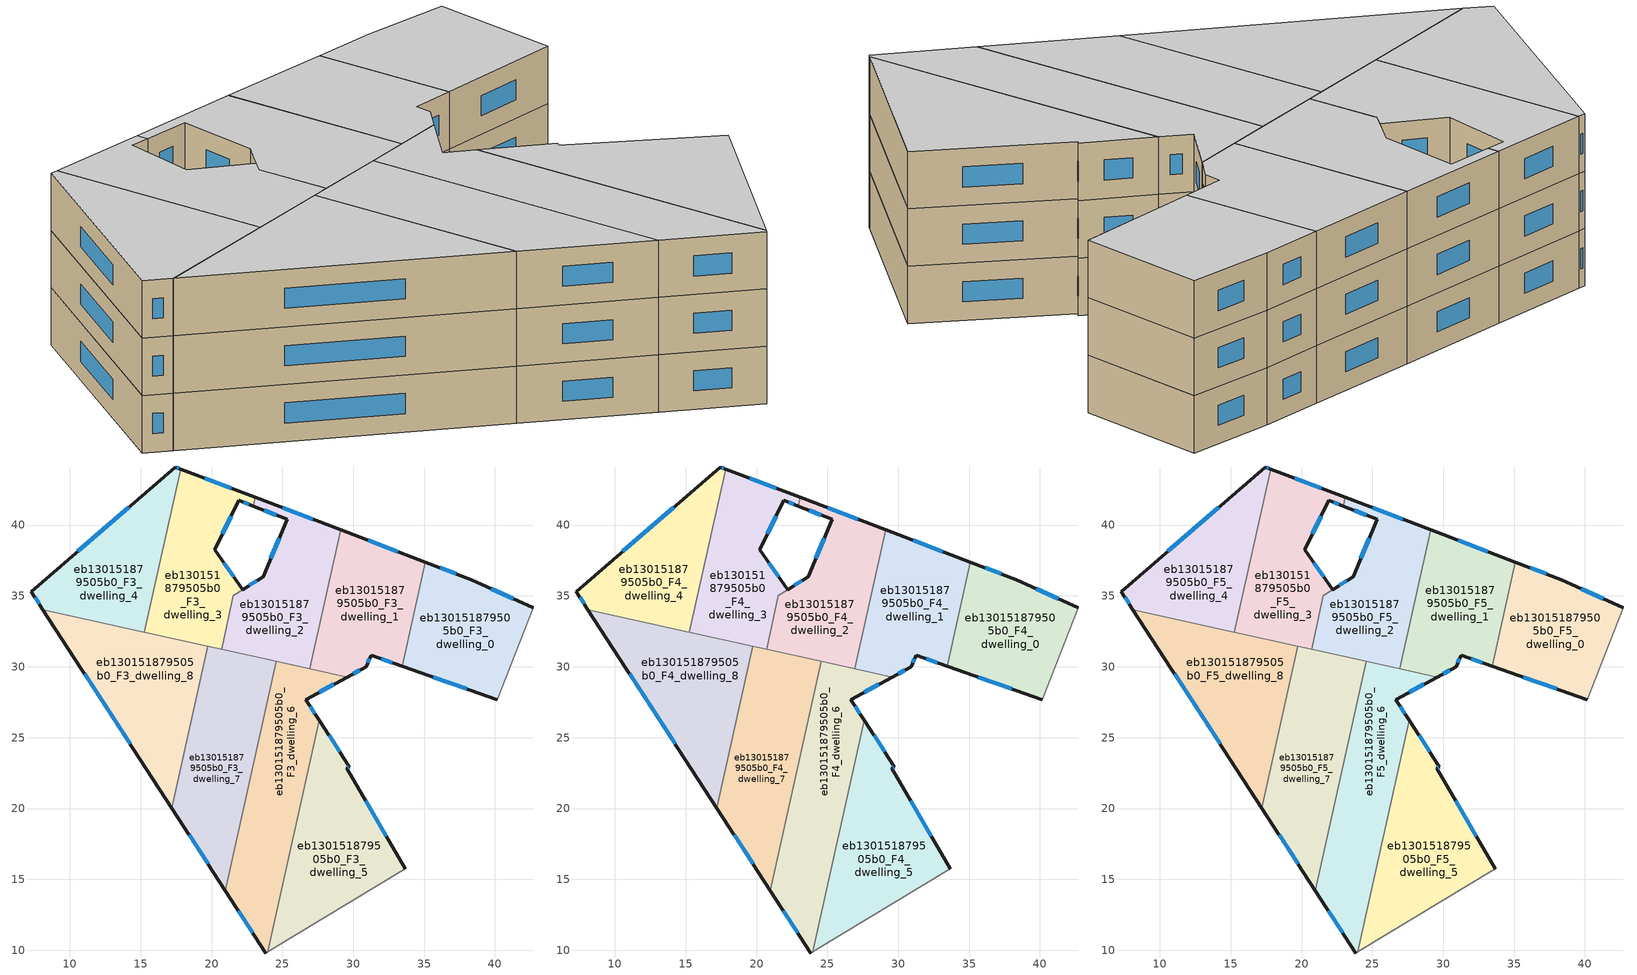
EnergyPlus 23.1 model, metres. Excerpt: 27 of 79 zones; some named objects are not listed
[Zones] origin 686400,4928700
eb130151879505b0_F3_dwelling_0
 floor to eb130151879505b0_F2_dwelling_0 (EU_floor_Construction): 42.69,34.17 40.18,27.68 33.46,30.05 35.09,37.39 38.32,36.16 z9
 wall outside (EU_wall_Construction): 33.46,30.05 40.18,27.68 / 42.69,34.17 38.32,36.16 35.09,37.39 z9:12
 wall to eb130151879505b0_F3_dwelling_1 (EU_wall_Construction): 35.09,37.39 33.46,30.05 z9:12
 wall adiabatic (EU_wall_Construction): 40.18,27.68 42.69,34.17 z9:12
 window (EU_Window_Construction): 35.64,29.28 38,28.45 / 37.28,36.56 36.14,36.99 / 41.28,34.81 39.74,35.51 z9.97:11.03
eb130151879505b0_F3_dwelling_1
 floor to eb130151879505b0_F2_dwelling_1 (EU_floor_Construction): 35.09,37.39 33.46,30.05 31.26,30.83 30.91,30.01 29.58,29.27 26.93,29.86 29.1,39.66 z9
 wall outside (EU_wall_Construction): 35.09,37.39 29.1,39.66 / 29.58,29.27 30.91,30.01 31.26,30.83 33.46,30.05 z9:12
 wall to eb130151879505b0_F3_dwelling_2 (EU_wall_Construction): 29.1,39.66 26.93,29.86 z9:12
 wall to eb130151879505b0_F3_dwelling_6 (EU_wall_Construction): 26.93,29.86 28.33,29.55 29.58,29.27 z9:12
 window (EU_Window_Construction): 33.15,38.12 31.04,38.93 / 31.97,30.57 32.74,30.3 / 31.02,30.27 31.14,30.56 / 30.01,29.51 30.47,29.77 z9.97:11.03
eb130151879505b0_F3_dwelling_2
 floor to eb130151879505b0_F2_dwelling_2 (EU_floor_Construction): 29.1,39.66 26.93,29.86 20.71,31.24 21.55,35.04 23.65,36.35 25.33,40.4 22.95,41.34 23.09,41.95 z9
 wall outside (EU_wall_Construction): 22.95,41.34 25.33,40.4 23.65,36.35 22.2,35.45 / 29.1,39.66 23.09,41.95 z9:12
 wall to eb130151879505b0_F3_dwelling_3 (EU_wall_Construction): 23.09,41.95 22.95,41.34 / 21.55,35.03 20.71,31.24 / 22.2,35.45 21.55,35.04 z9:12
 wall to eb130151879505b0_F3_dwelling_7 (EU_wall_Construction): 20.71,31.24 24.57,30.39 z9:12
 wall to eb130151879505b0_F3_dwelling_6 (EU_wall_Construction): 24.56,30.39 26.93,29.86 z9:12
 window (EU_Window_Construction): 24.79,39.08 24.19,37.66 / 23.72,41.04 24.56,40.7 / 27.15,40.4 25.04,41.21 / 23.18,36.06 22.67,35.74 z9.97:11.03
eb130151879505b0_F3_dwelling_3
 floor to eb130151879505b0_F2_dwelling_3 (EU_floor_Construction): 23.09,41.95 22.95,41.34 21.94,41.75 20.22,38.27 22.2,35.45 21.55,35.04 20.71,31.24 15.27,32.45 17.82,43.95 z9
 wall outside (EU_wall_Construction): 23.09,41.95 17.82,43.95 / 22.2,35.45 20.22,38.27 21.94,41.75 22.95,41.34 z9:12
 wall to eb130151879505b0_F3_dwelling_4 (EU_wall_Construction): 17.82,43.95 15.27,32.45 z9:12
 wall to eb130151879505b0_F3_dwelling_8 (EU_wall_Construction): 15.27,32.45 19.74,31.46 z9:12
 wall to eb130151879505b0_F3_dwelling_7 (EU_wall_Construction): 19.75,31.46 20.71,31.24 z9:12
 window (EU_Window_Construction): 21.38,42.6 19.53,43.3 / 22.27,41.62 22.62,41.47 / 20.77,39.4 21.38,40.62 / 21.56,36.36 20.86,37.35 z9.97:11.03
eb130151879505b0_F3_dwelling_4
 floor to eb130151879505b0_F2_dwelling_4 (EU_floor_Construction): 17.82,43.95 15.27,32.45 8.11,34.04 7.29,35.31 17.44,44.1 z9
 wall outside (EU_wall_Construction): 17.82,43.95 17.44,44.1 7.29,35.31 8.11,34.04 z9:12
 wall to eb130151879505b0_F3_dwelling_8 (EU_wall_Construction): 8.11,34.04 15.27,32.45 z9:12
 window (EU_Window_Construction): 17.7,44 17.56,44.05 / 7.55,34.9 7.84,34.45 / 14.15,41.25 10.58,38.16 z9.97:11.03
eb130151879505b0_F3_dwelling_5
 floor to eb130151879505b0_F2_dwelling_5 (EU_floor_Construction): 29.73,22.96 29.55,22.85 33.68,15.75 23.97,9.89 27.6,26.24 z9
 wall outside (EU_wall_Construction): 33.68,15.75 29.55,22.85 29.73,22.96 27.6,26.24 z9:12
 wall adiabatic (EU_wall_Construction): 23.97,9.89 33.68,15.75 z9:12
 wall to eb130151879505b0_F3_dwelling_6 (EU_wall_Construction): 27.6,26.24 23.97,9.89 z9:12
 window (EU_Window_Construction): 29.04,24.02 28.29,25.18 / 29.61,22.88 29.67,22.92 / 32.34,18.05 30.88,20.55 z9.97:11.03
eb130151879505b0_F3_dwelling_6
 floor to eb130151879505b0_F2_dwelling_6 (EU_floor_Construction): 29.58,29.27 26.67,27.67 27.6,26.24 23.97,9.89 23.83,9.81 20.97,14.21 24.56,30.39 z9
 wall outside (EU_wall_Construction): 27.6,26.24 26.67,27.67 29.58,29.27 / 20.97,14.21 23.83,9.81 z9:12
 wall to eb130151879505b0_F3_dwelling_7 (EU_wall_Construction): 24.56,30.39 20.97,14.21 z9:12
 wall adiabatic (EU_wall_Construction): 23.83,9.81 23.97,9.89 z9:12
 window (EU_Window_Construction): 27.61,28.19 28.63,28.75 / 27.29,26.7 26.97,27.2 / 21.9,12.79 22.91,11.24 z9.97:11.03
eb130151879505b0_F3_dwelling_7
 floor to eb130151879505b0_F2_dwelling_7 (EU_floor_Construction): 24.56,30.39 20.97,14.21 17.21,20.02 19.74,31.46 z9
 wall outside (EU_wall_Construction): 17.21,20.02 20.97,14.21 z9:12
 wall to eb130151879505b0_F3_dwelling_8 (EU_wall_Construction): 19.74,31.46 17.21,20.02 z9:12
 window (EU_Window_Construction): 18.43,18.14 19.75,16.1 z9.97:11.03
eb130151879505b0_F3_dwelling_8
 floor to eb130151879505b0_F2_dwelling_8 (EU_floor_Construction): 19.74,31.46 17.21,20.02 8.11,34.04 z9
 wall outside (EU_wall_Construction): 8.11,34.04 17.21,20.02 z9:12
 window (EU_Window_Construction): 11.06,29.5 14.26,24.57 z9.97:11.03
eb130151879505b0_F4_dwelling_0
 floor to eb130151879505b0_F3_dwelling_0 (EU_floor_Construction): 42.69,34.17 40.18,27.68 33.46,30.05 35.09,37.39 38.32,36.16 z12
 wall outside (EU_wall_Construction): 33.46,30.05 40.18,27.68 / 42.69,34.17 38.32,36.16 35.09,37.39 z12:15
 wall to eb130151879505b0_F4_dwelling_1 (EU_wall_Construction): 35.09,37.39 33.46,30.05 z12:15
 wall adiabatic (EU_wall_Construction): 40.18,27.68 42.69,34.17 z12:15
 window (EU_Window_Construction): 35.64,29.28 38,28.45 / 37.28,36.56 36.14,36.99 / 41.28,34.81 39.74,35.51 z12.97:14.03
eb130151879505b0_F4_dwelling_1
 floor to eb130151879505b0_F3_dwelling_1 (EU_floor_Construction): 35.09,37.39 33.46,30.05 31.26,30.83 30.91,30.01 29.58,29.27 26.93,29.86 29.1,39.66 z12
 wall outside (EU_wall_Construction): 35.09,37.39 29.1,39.66 / 29.58,29.27 30.91,30.01 31.26,30.83 33.46,30.05 z12:15
 wall to eb130151879505b0_F4_dwelling_2 (EU_wall_Construction): 29.1,39.66 26.93,29.86 z12:15
 wall to eb130151879505b0_F4_dwelling_6 (EU_wall_Construction): 26.93,29.86 28.33,29.55 29.58,29.27 z12:15
 window (EU_Window_Construction): 33.15,38.12 31.04,38.93 / 31.97,30.57 32.74,30.3 / 31.02,30.27 31.14,30.56 / 30.01,29.51 30.47,29.77 z12.97:14.03
eb130151879505b0_F4_dwelling_2
 floor to eb130151879505b0_F3_dwelling_2 (EU_floor_Construction): 29.1,39.66 26.93,29.86 20.71,31.24 21.55,35.04 23.65,36.35 25.33,40.4 22.95,41.34 23.09,41.95 z12
 wall outside (EU_wall_Construction): 22.95,41.34 25.33,40.4 23.65,36.35 22.2,35.45 / 29.1,39.66 23.09,41.95 z12:15
 wall to eb130151879505b0_F4_dwelling_3 (EU_wall_Construction): 23.09,41.95 22.95,41.34 / 21.55,35.03 20.71,31.24 / 22.2,35.45 21.55,35.04 z12:15
 wall to eb130151879505b0_F4_dwelling_7 (EU_wall_Construction): 20.71,31.24 24.57,30.39 z12:15
 wall to eb130151879505b0_F4_dwelling_6 (EU_wall_Construction): 24.56,30.39 26.93,29.86 z12:15
 window (EU_Window_Construction): 24.79,39.08 24.19,37.66 / 23.72,41.04 24.56,40.7 / 27.15,40.4 25.04,41.21 / 23.18,36.06 22.67,35.74 z12.97:14.03
eb130151879505b0_F4_dwelling_3
 floor to eb130151879505b0_F3_dwelling_3 (EU_floor_Construction): 23.09,41.95 22.95,41.34 21.94,41.75 20.22,38.27 22.2,35.45 21.55,35.04 20.71,31.24 15.27,32.45 17.82,43.95 z12
 wall outside (EU_wall_Construction): 23.09,41.95 17.82,43.95 / 22.2,35.45 20.22,38.27 21.94,41.75 22.95,41.34 z12:15
 wall to eb130151879505b0_F4_dwelling_4 (EU_wall_Construction): 17.82,43.95 15.27,32.45 z12:15
 wall to eb130151879505b0_F4_dwelling_8 (EU_wall_Construction): 15.27,32.45 19.74,31.46 z12:15
 wall to eb130151879505b0_F4_dwelling_7 (EU_wall_Construction): 19.75,31.46 20.71,31.24 z12:15
 window (EU_Window_Construction): 21.38,42.6 19.53,43.3 / 22.27,41.62 22.62,41.47 / 20.77,39.4 21.38,40.62 / 21.56,36.36 20.86,37.35 z12.97:14.03
eb130151879505b0_F4_dwelling_4
 floor to eb130151879505b0_F3_dwelling_4 (EU_floor_Construction): 17.82,43.95 15.27,32.45 8.11,34.04 7.29,35.31 17.44,44.1 z12
 wall outside (EU_wall_Construction): 17.82,43.95 17.44,44.1 7.29,35.31 8.11,34.04 z12:15
 wall to eb130151879505b0_F4_dwelling_8 (EU_wall_Construction): 8.11,34.04 15.27,32.45 z12:15
 window (EU_Window_Construction): 17.7,44 17.56,44.05 / 7.55,34.9 7.84,34.45 / 14.15,41.25 10.58,38.16 z12.97:14.03
eb130151879505b0_F4_dwelling_5
 floor to eb130151879505b0_F3_dwelling_5 (EU_floor_Construction): 29.73,22.96 29.55,22.85 33.68,15.75 23.97,9.89 27.6,26.24 z12
 wall outside (EU_wall_Construction): 33.68,15.75 29.55,22.85 29.73,22.96 27.6,26.24 z12:15
 wall adiabatic (EU_wall_Construction): 23.97,9.89 33.68,15.75 z12:15
 wall to eb130151879505b0_F4_dwelling_6 (EU_wall_Construction): 27.6,26.24 23.97,9.89 z12:15
 window (EU_Window_Construction): 29.04,24.02 28.29,25.18 / 29.61,22.88 29.67,22.92 / 32.34,18.05 30.88,20.55 z12.97:14.03
eb130151879505b0_F4_dwelling_6
 floor to eb130151879505b0_F3_dwelling_6 (EU_floor_Construction): 29.58,29.27 26.67,27.67 27.6,26.24 23.97,9.89 23.83,9.81 20.97,14.21 24.56,30.39 z12
 wall outside (EU_wall_Construction): 27.6,26.24 26.67,27.67 29.58,29.27 / 20.97,14.21 23.83,9.81 z12:15
 wall to eb130151879505b0_F4_dwelling_7 (EU_wall_Construction): 24.56,30.39 20.97,14.21 z12:15
 wall adiabatic (EU_wall_Construction): 23.83,9.81 23.97,9.89 z12:15
 window (EU_Window_Construction): 27.61,28.19 28.63,28.75 / 27.29,26.7 26.97,27.2 / 21.9,12.79 22.91,11.24 z12.97:14.03
eb130151879505b0_F4_dwelling_7
 floor to eb130151879505b0_F3_dwelling_7 (EU_floor_Construction): 24.56,30.39 20.97,14.21 17.21,20.02 19.74,31.46 z12
 wall outside (EU_wall_Construction): 17.21,20.02 20.97,14.21 z12:15
 wall to eb130151879505b0_F4_dwelling_8 (EU_wall_Construction): 19.74,31.46 17.21,20.02 z12:15
 window (EU_Window_Construction): 18.43,18.14 19.75,16.1 z12.97:14.03
eb130151879505b0_F4_dwelling_8
 floor to eb130151879505b0_F3_dwelling_8 (EU_floor_Construction): 19.74,31.46 17.21,20.02 8.11,34.04 z12
 wall outside (EU_wall_Construction): 8.11,34.04 17.21,20.02 z12:15
 window (EU_Window_Construction): 11.06,29.5 14.26,24.57 z12.97:14.03
eb130151879505b0_F5_dwelling_0
 floor to eb130151879505b0_F4_dwelling_0 (EU_floor_Construction): 42.69,34.17 40.18,27.68 33.46,30.05 35.09,37.39 38.32,36.16 z15
 wall outside (EU_wall_Construction): 33.46,30.05 40.18,27.68 / 42.69,34.17 38.32,36.16 35.09,37.39 z15:18
 wall to eb130151879505b0_F5_dwelling_1 (EU_wall_Construction): 35.09,37.39 33.46,30.05 z15:18
 wall adiabatic (EU_wall_Construction): 40.18,27.68 42.69,34.17 z15:18
 window (EU_Window_Construction): 35.64,29.28 38,28.45 / 37.28,36.56 36.14,36.99 / 41.28,34.81 39.74,35.51 z15.97:17.03
 ceiling to eb130151879505b0_F6_dwelling_0 (EU_floor_Construction): 40.18,27.68 42.69,34.17 38.32,36.16 35.09,37.39 33.46,30.05 z18
eb130151879505b0_F5_dwelling_1
 floor to eb130151879505b0_F4_dwelling_1 (EU_floor_Construction): 35.09,37.39 33.46,30.05 31.26,30.83 30.91,30.01 29.58,29.27 26.93,29.86 29.1,39.66 z15
 wall outside (EU_wall_Construction): 35.09,37.39 29.1,39.66 / 29.58,29.27 30.91,30.01 31.26,30.83 33.46,30.05 z15:18
 wall to eb130151879505b0_F5_dwelling_2 (EU_wall_Construction): 29.1,39.66 26.93,29.86 z15:18
 wall to eb130151879505b0_F5_dwelling_6 (EU_wall_Construction): 26.93,29.86 28.33,29.55 29.58,29.27 z15:18
 window (EU_Window_Construction): 33.15,38.12 31.04,38.93 / 31.97,30.57 32.74,30.3 / 31.02,30.27 31.14,30.56 / 30.01,29.51 30.47,29.77 z15.97:17.03
 ceiling to eb130151879505b0_F6_dwelling_1 (EU_floor_Construction): 33.46,30.05 35.09,37.39 29.1,39.66 26.93,29.86 29.58,29.27 30.91,30.01 31.26,30.83 z18
eb130151879505b0_F5_dwelling_2
 floor to eb130151879505b0_F4_dwelling_2 (EU_floor_Construction): 29.1,39.66 26.93,29.86 20.71,31.24 21.55,35.04 23.65,36.35 25.33,40.4 22.95,41.34 23.09,41.95 z15
 wall outside (EU_wall_Construction): 22.95,41.34 25.33,40.4 23.65,36.35 22.2,35.45 / 29.1,39.66 23.09,41.95 z15:18
 wall to eb130151879505b0_F5_dwelling_3 (EU_wall_Construction): 23.09,41.95 22.95,41.34 / 21.55,35.03 20.71,31.24 / 22.2,35.45 21.55,35.04 z15:18
 wall to eb130151879505b0_F5_dwelling_7 (EU_wall_Construction): 20.71,31.24 24.57,30.39 z15:18
 wall to eb130151879505b0_F5_dwelling_6 (EU_wall_Construction): 24.56,30.39 26.93,29.86 z15:18
 window (EU_Window_Construction): 24.79,39.08 24.19,37.66 / 23.72,41.04 24.56,40.7 / 27.15,40.4 25.04,41.21 / 23.18,36.06 22.67,35.74 z15.97:17.03
 ceiling to eb130151879505b0_F6_dwelling_2 (EU_floor_Construction): 26.93,29.86 29.1,39.66 23.09,41.95 22.95,41.34 25.33,40.4 23.65,36.35 21.55,35.04 20.71,31.24 z18
eb130151879505b0_F5_dwelling_3
 floor to eb130151879505b0_F4_dwelling_3 (EU_floor_Construction): 23.09,41.95 22.95,41.34 21.94,41.75 20.22,38.27 22.2,35.45 21.55,35.04 20.71,31.24 15.27,32.45 17.82,43.95 z15
 wall outside (EU_wall_Construction): 23.09,41.95 17.82,43.95 / 22.2,35.45 20.22,38.27 21.94,41.75 22.95,41.34 z15:18
 wall to eb130151879505b0_F5_dwelling_4 (EU_wall_Construction): 17.82,43.95 15.27,32.45 z15:18
 wall to eb130151879505b0_F5_dwelling_8 (EU_wall_Construction): 15.27,32.45 19.74,31.46 z15:18
 wall to eb130151879505b0_F5_dwelling_7 (EU_wall_Construction): 19.75,31.46 20.71,31.24 z15:18
 window (EU_Window_Construction): 21.38,42.6 19.53,43.3 / 22.27,41.62 22.62,41.47 / 20.77,39.4 21.38,40.62 / 21.56,36.36 20.86,37.35 z15.97:17.03
 ceiling to eb130151879505b0_F6_dwelling_3 (EU_floor_Construction): 20.71,31.24 21.55,35.04 22.2,35.45 20.22,38.27 21.94,41.75 22.95,41.34 23.09,41.95 17.82,43.95 15.27,32.45 z18
eb130151879505b0_F5_dwelling_4
 floor to eb130151879505b0_F4_dwelling_4 (EU_floor_Construction): 17.82,43.95 15.27,32.45 8.11,34.04 7.29,35.31 17.44,44.1 z15
 wall outside (EU_wall_Construction): 17.82,43.95 17.44,44.1 7.29,35.31 8.11,34.04 z15:18
 wall to eb130151879505b0_F5_dwelling_8 (EU_wall_Construction): 8.11,34.04 15.27,32.45 z15:18
 window (EU_Window_Construction): 17.7,44 17.56,44.05 / 7.55,34.9 7.84,34.45 / 14.15,41.25 10.58,38.16 z15.97:17.03
 ceiling to eb130151879505b0_F6_dwelling_4 (EU_floor_Construction): 15.27,32.45 17.82,43.95 17.44,44.1 7.29,35.31 8.11,34.04 z18
eb130151879505b0_F5_dwelling_5
 floor to eb130151879505b0_F4_dwelling_5 (EU_floor_Construction): 29.73,22.96 29.55,22.85 33.68,15.75 23.97,9.89 27.6,26.24 z15
 wall outside (EU_wall_Construction): 33.68,15.75 29.55,22.85 29.73,22.96 27.6,26.24 z15:18
 wall adiabatic (EU_wall_Construction): 23.97,9.89 33.68,15.75 z15:18
 wall to eb130151879505b0_F5_dwelling_6 (EU_wall_Construction): 27.6,26.24 23.97,9.89 z15:18
 window (EU_Window_Construction): 29.04,24.02 28.29,25.18 / 29.61,22.88 29.67,22.92 / 32.34,18.05 30.88,20.55 z15.97:17.03
 ceiling to eb130151879505b0_F6_dwelling_5 (EU_floor_Construction): 33.68,15.75 29.55,22.85 29.73,22.96 27.6,26.24 23.97,9.89 z18
eb130151879505b0_F5_dwelling_6
 floor to eb130151879505b0_F4_dwelling_6 (EU_floor_Construction): 29.58,29.27 26.67,27.67 27.6,26.24 23.97,9.89 23.83,9.81 20.97,14.21 24.56,30.39 z15
 wall outside (EU_wall_Construction): 27.6,26.24 26.67,27.67 29.58,29.27 / 20.97,14.21 23.83,9.81 z15:18
 wall to eb130151879505b0_F5_dwelling_7 (EU_wall_Construction): 24.56,30.39 20.97,14.21 z15:18
 wall adiabatic (EU_wall_Construction): 23.83,9.81 23.97,9.89 z15:18
 window (EU_Window_Construction): 27.61,28.19 28.63,28.75 / 27.29,26.7 26.97,27.2 / 21.9,12.79 22.91,11.24 z15.97:17.03
 ceiling to eb130151879505b0_F6_dwelling_6 (EU_floor_Construction): 23.97,9.89 27.6,26.24 26.67,27.67 29.58,29.27 24.56,30.39 20.97,14.21 23.83,9.81 z18
eb130151879505b0_F5_dwelling_7
 floor to eb130151879505b0_F4_dwelling_7 (EU_floor_Construction): 24.56,30.39 20.97,14.21 17.21,20.02 19.74,31.46 z15
 wall outside (EU_wall_Construction): 17.21,20.02 20.97,14.21 z15:18
 wall to eb130151879505b0_F5_dwelling_8 (EU_wall_Construction): 19.74,31.46 17.21,20.02 z15:18
 window (EU_Window_Construction): 18.43,18.14 19.75,16.1 z15.97:17.03
 ceiling to eb130151879505b0_F6_dwelling_7 (EU_floor_Construction): 20.97,14.21 24.56,30.39 19.74,31.46 17.21,20.02 z18
eb130151879505b0_F5_dwelling_8
 floor to eb130151879505b0_F4_dwelling_8 (EU_floor_Construction): 19.74,31.46 17.21,20.02 8.11,34.04 z15
 wall outside (EU_wall_Construction): 8.11,34.04 17.21,20.02 z15:18
 window (EU_Window_Construction): 11.06,29.5 14.26,24.57 z15.97:17.03
 ceiling to eb130151879505b0_F6_dwelling_8 (EU_floor_Construction): 17.21,20.02 19.74,31.46 8.11,34.04 z18
[Building]
EU S2 Campaign: North Axis=0; Terrain=City; Solar Distribution=FullExterior
[Site:Location]
Bologna: Latitude=44.5; Longitude=11.25; Time Zone=1; Elevation=37
[SizingPeriod:WeatherFileDays]
AnnualSizingPeriod: Begin Month=1; Begin Day of Month=1; End Month=12; End Day of Month=31; Day of Week for Start Day=Monday; Use Weather File Daylight Saving Period=No; Use Weather File Rain and Snow Indicators=No
[MATERIAL]
EU_InternalMass_Material: Roughness=MediumRough; Thickness=0.1; Conductivity=1; Density=1800; Specific Heat=900; Thermal Absorptance=0.9; Solar Absorptance=0.7; Visible Absorptance=0.7
[MATERIAL:NOMASS] Roughness=MediumRough; Thermal Absorptance=0.9; Solar Absorptance=0.7; Visible Absorptance=0.7
Name | Thermal Resistance
EU_wall_NoMass | 0.779417
EU_floor_NoMass | 0.588222
[WINDOWMATERIAL:SIMPLEGLAZINGSYSTEM]
EU_Window_SimpleGlazing: UFactor=5.16242; Solar Heat Gain Coefficient=0.85; Visible Transmittance=0.85
[CONSTRUCTION]
EU_wall_Construction: EU_wall_NoMass
EU_floor_Construction: EU_floor_NoMass
EU_Window_Construction: EU_Window_SimpleGlazing
EU_InternalMass_Construction: EU_InternalMass_Material
[ZONE] Type=1; Multiplier=1; Ceiling Height=autocalculate; Floor Area=autocalculate; Part of Total Floor Area=Yes
Name | Volume
eb130151879505b0_F3_dwelling_0; eb130151879505b0_F4_dwelling_0; eb130151879505b0_F5_dwelling_0 | 167.544
eb130151879505b0_F3_dwelling_1; eb130151879505b0_F4_dwelling_1; eb130151879505b0_F5_dwelling_1 | 167.555
eb130151879505b0_F3_dwelling_2; eb130151879505b0_F4_dwelling_2; eb130151879505b0_F5_dwelling_2 | 166.708
eb130151879505b0_F3_dwelling_3; eb130151879505b0_F4_dwelling_3; eb130151879505b0_F5_dwelling_3 | 168.434
eb130151879505b0_F3_dwelling_4; eb130151879505b0_F4_dwelling_4; eb130151879505b0_F5_dwelling_4 | 167.542
eb130151879505b0_F3_dwelling_5; eb130151879505b0_F4_dwelling_5; eb130151879505b0_F5_dwelling_5 | 207.265
eb130151879505b0_F3_dwelling_6; eb130151879505b0_F4_dwelling_6; eb130151879505b0_F5_dwelling_6 | 211.635
eb130151879505b0_F3_dwelling_7; eb130151879505b0_F4_dwelling_7; eb130151879505b0_F5_dwelling_7 | 209.461
eb130151879505b0_F3_dwelling_8; eb130151879505b0_F4_dwelling_8; eb130151879505b0_F5_dwelling_8 | 209.459
[INTERNALMASS] Construction=EU_InternalMass_Construction
Name | Zone or ZoneList | Surface Area
eb130151879505b0_F3_dwelling_0_EU_InternalMass | eb130151879505b0_F3_dwelling_0 | 55.8482
eb130151879505b0_F3_dwelling_1_EU_InternalMass | eb130151879505b0_F3_dwelling_1 | 55.8522
eb130151879505b0_F3_dwelling_2_EU_InternalMass | eb130151879505b0_F3_dwelling_2 | 55.5715
eb130151879505b0_F3_dwelling_3_EU_InternalMass | eb130151879505b0_F3_dwelling_3 | 56.1447
eb130151879505b0_F3_dwelling_4_EU_InternalMass | eb130151879505b0_F3_dwelling_4 | 55.8472
eb130151879505b0_F3_dwelling_5_EU_InternalMass | eb130151879505b0_F3_dwelling_5 | 69.0888
eb130151879505b0_F3_dwelling_6_EU_InternalMass | eb130151879505b0_F3_dwelling_6 | 70.5461
eb130151879505b0_F3_dwelling_7_EU_InternalMass | eb130151879505b0_F3_dwelling_7 | 69.8207
eb130151879505b0_F3_dwelling_8_EU_InternalMass | eb130151879505b0_F3_dwelling_8 | 69.8195
eb130151879505b0_F4_dwelling_0_EU_InternalMass | eb130151879505b0_F4_dwelling_0 | 55.8482
eb130151879505b0_F4_dwelling_1_EU_InternalMass | eb130151879505b0_F4_dwelling_1 | 55.8522
eb130151879505b0_F4_dwelling_2_EU_InternalMass | eb130151879505b0_F4_dwelling_2 | 55.5715
eb130151879505b0_F4_dwelling_3_EU_InternalMass | eb130151879505b0_F4_dwelling_3 | 56.1447
eb130151879505b0_F4_dwelling_4_EU_InternalMass | eb130151879505b0_F4_dwelling_4 | 55.8472
eb130151879505b0_F4_dwelling_5_EU_InternalMass | eb130151879505b0_F4_dwelling_5 | 69.0888
eb130151879505b0_F4_dwelling_6_EU_InternalMass | eb130151879505b0_F4_dwelling_6 | 70.5461
eb130151879505b0_F4_dwelling_7_EU_InternalMass | eb130151879505b0_F4_dwelling_7 | 69.8207
eb130151879505b0_F4_dwelling_8_EU_InternalMass | eb130151879505b0_F4_dwelling_8 | 69.8195
eb130151879505b0_F5_dwelling_0_EU_InternalMass | eb130151879505b0_F5_dwelling_0 | 55.8482
eb130151879505b0_F5_dwelling_1_EU_InternalMass | eb130151879505b0_F5_dwelling_1 | 55.8522
eb130151879505b0_F5_dwelling_2_EU_InternalMass | eb130151879505b0_F5_dwelling_2 | 55.5715
eb130151879505b0_F5_dwelling_3_EU_InternalMass | eb130151879505b0_F5_dwelling_3 | 56.1447
eb130151879505b0_F5_dwelling_4_EU_InternalMass | eb130151879505b0_F5_dwelling_4 | 55.8472
eb130151879505b0_F5_dwelling_5_EU_InternalMass | eb130151879505b0_F5_dwelling_5 | 69.0888
eb130151879505b0_F5_dwelling_6_EU_InternalMass | eb130151879505b0_F5_dwelling_6 | 70.5461
eb130151879505b0_F5_dwelling_7_EU_InternalMass | eb130151879505b0_F5_dwelling_7 | 69.8207
eb130151879505b0_F5_dwelling_8_EU_InternalMass | eb130151879505b0_F5_dwelling_8 | 69.8195
[OTHEREQUIPMENT] Fuel Type=Electricity; Design Level Calculation Method=Watts/Area; Power per Zone Floor Area=1; Fraction Latent=0; Fraction Radiant=0; Fraction Lost=0; Carbon Dioxide Generation Rate=0; EndUse Subcategory=EU_Step8_InternalGains
Name | Zone or ZoneList or Space or SpaceList | Schedule
EU_Step8_InternalGain_eb130151879505b0_F3_dwelling_0_f000 | eb130151879505b0_F3_dwelling_0 | EU_Step8_GainSchedule_eb130151879505b0_F3_dwelling_0_f000
EU_Step8_InternalGain_eb130151879505b0_F3_dwelling_1_f000 | eb130151879505b0_F3_dwelling_1 | EU_Step8_GainSchedule_eb130151879505b0_F3_dwelling_1_f000
EU_Step8_InternalGain_eb130151879505b0_F3_dwelling_2_f000 | eb130151879505b0_F3_dwelling_2 | EU_Step8_GainSchedule_eb130151879505b0_F3_dwelling_2_f000
EU_Step8_InternalGain_eb130151879505b0_F3_dwelling_3_f000 | eb130151879505b0_F3_dwelling_3 | EU_Step8_GainSchedule_eb130151879505b0_F3_dwelling_3_f000
EU_Step8_InternalGain_eb130151879505b0_F3_dwelling_4_f000 | eb130151879505b0_F3_dwelling_4 | EU_Step8_GainSchedule_eb130151879505b0_F3_dwelling_4_f000
EU_Step8_InternalGain_eb130151879505b0_F3_dwelling_5_f000 | eb130151879505b0_F3_dwelling_5 | EU_Step8_GainSchedule_eb130151879505b0_F3_dwelling_5_f000
EU_Step8_InternalGain_eb130151879505b0_F3_dwelling_6_f000 | eb130151879505b0_F3_dwelling_6 | EU_Step8_GainSchedule_eb130151879505b0_F3_dwelling_6_f000
EU_Step8_InternalGain_eb130151879505b0_F3_dwelling_7_f000 | eb130151879505b0_F3_dwelling_7 | EU_Step8_GainSchedule_eb130151879505b0_F3_dwelling_7_f000
EU_Step8_InternalGain_eb130151879505b0_F3_dwelling_8_f000 | eb130151879505b0_F3_dwelling_8 | EU_Step8_GainSchedule_eb130151879505b0_F3_dwelling_8_f000
EU_Step8_InternalGain_eb130151879505b0_F4_dwelling_0_f000 | eb130151879505b0_F4_dwelling_0 | EU_Step8_GainSchedule_eb130151879505b0_F4_dwelling_0_f000
EU_Step8_InternalGain_eb130151879505b0_F4_dwelling_1_f000 | eb130151879505b0_F4_dwelling_1 | EU_Step8_GainSchedule_eb130151879505b0_F4_dwelling_1_f000
EU_Step8_InternalGain_eb130151879505b0_F4_dwelling_2_f000 | eb130151879505b0_F4_dwelling_2 | EU_Step8_GainSchedule_eb130151879505b0_F4_dwelling_2_f000
EU_Step8_InternalGain_eb130151879505b0_F4_dwelling_3_f000 | eb130151879505b0_F4_dwelling_3 | EU_Step8_GainSchedule_eb130151879505b0_F4_dwelling_3_f000
EU_Step8_InternalGain_eb130151879505b0_F4_dwelling_4_f000 | eb130151879505b0_F4_dwelling_4 | EU_Step8_GainSchedule_eb130151879505b0_F4_dwelling_4_f000
EU_Step8_InternalGain_eb130151879505b0_F4_dwelling_5_f000 | eb130151879505b0_F4_dwelling_5 | EU_Step8_GainSchedule_eb130151879505b0_F4_dwelling_5_f000
EU_Step8_InternalGain_eb130151879505b0_F4_dwelling_6_f000 | eb130151879505b0_F4_dwelling_6 | EU_Step8_GainSchedule_eb130151879505b0_F4_dwelling_6_f000
EU_Step8_InternalGain_eb130151879505b0_F4_dwelling_7_f000 | eb130151879505b0_F4_dwelling_7 | EU_Step8_GainSchedule_eb130151879505b0_F4_dwelling_7_f000
EU_Step8_InternalGain_eb130151879505b0_F4_dwelling_8_f000 | eb130151879505b0_F4_dwelling_8 | EU_Step8_GainSchedule_eb130151879505b0_F4_dwelling_8_f000
EU_Step8_InternalGain_eb130151879505b0_F5_dwelling_0_f000 | eb130151879505b0_F5_dwelling_0 | EU_Step8_GainSchedule_eb130151879505b0_F5_dwelling_0_f000
EU_Step8_InternalGain_eb130151879505b0_F5_dwelling_1_f000 | eb130151879505b0_F5_dwelling_1 | EU_Step8_GainSchedule_eb130151879505b0_F5_dwelling_1_f000
EU_Step8_InternalGain_eb130151879505b0_F5_dwelling_2_f000 | eb130151879505b0_F5_dwelling_2 | EU_Step8_GainSchedule_eb130151879505b0_F5_dwelling_2_f000
EU_Step8_InternalGain_eb130151879505b0_F5_dwelling_3_f000 | eb130151879505b0_F5_dwelling_3 | EU_Step8_GainSchedule_eb130151879505b0_F5_dwelling_3_f000
EU_Step8_InternalGain_eb130151879505b0_F5_dwelling_4_f000 | eb130151879505b0_F5_dwelling_4 | EU_Step8_GainSchedule_eb130151879505b0_F5_dwelling_4_f000
EU_Step8_InternalGain_eb130151879505b0_F5_dwelling_5_f000 | eb130151879505b0_F5_dwelling_5 | EU_Step8_GainSchedule_eb130151879505b0_F5_dwelling_5_f000
EU_Step8_InternalGain_eb130151879505b0_F5_dwelling_6_f000 | eb130151879505b0_F5_dwelling_6 | EU_Step8_GainSchedule_eb130151879505b0_F5_dwelling_6_f000
EU_Step8_InternalGain_eb130151879505b0_F5_dwelling_7_f000 | eb130151879505b0_F5_dwelling_7 | EU_Step8_GainSchedule_eb130151879505b0_F5_dwelling_7_f000
EU_Step8_InternalGain_eb130151879505b0_F5_dwelling_8_f000 | eb130151879505b0_F5_dwelling_8 | EU_Step8_GainSchedule_eb130151879505b0_F5_dwelling_8_f000
[ZONEVENTILATION:DESIGNFLOWRATE] Schedule=EU_AlwaysOn; Design Flow Rate Calculation Method=AirChanges/Hour; Air Changes per Hour=0.712058; Ventilation Type=Natural; Fan Pressure Rise=0; Fan Total Efficiency=1; Constant Term Coefficient=1; Temperature Term Coefficient=0; Velocity Term Coefficient=0; Velocity Squared Term Coefficient=0; Minimum Indoor Temperature=-100; Maximum Indoor Temperature=100; Delta Temperature=-100; Minimum Outdoor Temperature=-100; Maximum Outdoor Temperature=100; Maximum Wind Speed=40
Name | Zone or ZoneList or Space or SpaceList
EU_ConstantAir_eb130151879505b0_F3_dwelling_0 | eb130151879505b0_F3_dwelling_0
EU_ConstantAir_eb130151879505b0_F3_dwelling_1 | eb130151879505b0_F3_dwelling_1
EU_ConstantAir_eb130151879505b0_F3_dwelling_2 | eb130151879505b0_F3_dwelling_2
EU_ConstantAir_eb130151879505b0_F3_dwelling_3 | eb130151879505b0_F3_dwelling_3
EU_ConstantAir_eb130151879505b0_F3_dwelling_4 | eb130151879505b0_F3_dwelling_4
EU_ConstantAir_eb130151879505b0_F3_dwelling_5 | eb130151879505b0_F3_dwelling_5
EU_ConstantAir_eb130151879505b0_F3_dwelling_6 | eb130151879505b0_F3_dwelling_6
EU_ConstantAir_eb130151879505b0_F3_dwelling_7 | eb130151879505b0_F3_dwelling_7
EU_ConstantAir_eb130151879505b0_F3_dwelling_8 | eb130151879505b0_F3_dwelling_8
EU_ConstantAir_eb130151879505b0_F4_dwelling_0 | eb130151879505b0_F4_dwelling_0
EU_ConstantAir_eb130151879505b0_F4_dwelling_1 | eb130151879505b0_F4_dwelling_1
EU_ConstantAir_eb130151879505b0_F4_dwelling_2 | eb130151879505b0_F4_dwelling_2
EU_ConstantAir_eb130151879505b0_F4_dwelling_3 | eb130151879505b0_F4_dwelling_3
EU_ConstantAir_eb130151879505b0_F4_dwelling_4 | eb130151879505b0_F4_dwelling_4
EU_ConstantAir_eb130151879505b0_F4_dwelling_5 | eb130151879505b0_F4_dwelling_5
EU_ConstantAir_eb130151879505b0_F4_dwelling_6 | eb130151879505b0_F4_dwelling_6
EU_ConstantAir_eb130151879505b0_F4_dwelling_7 | eb130151879505b0_F4_dwelling_7
EU_ConstantAir_eb130151879505b0_F4_dwelling_8 | eb130151879505b0_F4_dwelling_8
EU_ConstantAir_eb130151879505b0_F5_dwelling_0 | eb130151879505b0_F5_dwelling_0
EU_ConstantAir_eb130151879505b0_F5_dwelling_1 | eb130151879505b0_F5_dwelling_1
EU_ConstantAir_eb130151879505b0_F5_dwelling_2 | eb130151879505b0_F5_dwelling_2
EU_ConstantAir_eb130151879505b0_F5_dwelling_3 | eb130151879505b0_F5_dwelling_3
EU_ConstantAir_eb130151879505b0_F5_dwelling_4 | eb130151879505b0_F5_dwelling_4
EU_ConstantAir_eb130151879505b0_F5_dwelling_5 | eb130151879505b0_F5_dwelling_5
EU_ConstantAir_eb130151879505b0_F5_dwelling_6 | eb130151879505b0_F5_dwelling_6
EU_ConstantAir_eb130151879505b0_F5_dwelling_7 | eb130151879505b0_F5_dwelling_7
EU_ConstantAir_eb130151879505b0_F5_dwelling_8 | eb130151879505b0_F5_dwelling_8
[HVACTEMPLATE:ZONE:IDEALLOADSAIRSYSTEM] System Availability Schedule=EU_AlwaysOn; Maximum Heating Supply Air Temperature=50; Minimum Cooling Supply Air Temperature=13; Maximum Heating Supply Air Humidity Ratio=0.0156; Minimum Cooling Supply Air Humidity Ratio=0.0077; Heating Limit=NoLimit; Cooling Limit=NoLimit; Heating Availability Schedule=EU_AlwaysOn; Cooling Availability Schedule=EU_CoolingOff; Dehumidification Control Type=ConstantSensibleHeatRatio; Cooling Sensible Heat Ratio=0.7; Dehumidification Setpoint=60; Humidification Control Type=None; Humidification Setpoint=30; Outdoor Air Method=None; Outdoor Air Flow Rate per Person=0.00944; Outdoor Air Flow Rate per Zone Floor Area=0; Outdoor Air Flow Rate per Zone=0; Demand Controlled Ventilation Type=None; Outdoor Air Economizer Type=NoEconomizer; Heat Recovery Type=None; Sensible Heat Recovery Effectiveness=0.7; Latent Heat Recovery Effectiveness=0.65
Name | Template Thermostat
eb130151879505b0_F3_dwelling_0 | EU_HeatOnly_eb130151879505b0_F3_dwelling_0
eb130151879505b0_F3_dwelling_1 | EU_HeatOnly_eb130151879505b0_F3_dwelling_1
eb130151879505b0_F3_dwelling_2 | EU_HeatOnly_eb130151879505b0_F3_dwelling_2
eb130151879505b0_F3_dwelling_3 | EU_HeatOnly_eb130151879505b0_F3_dwelling_3
eb130151879505b0_F3_dwelling_4 | EU_HeatOnly_eb130151879505b0_F3_dwelling_4
eb130151879505b0_F3_dwelling_5 | EU_HeatOnly_eb130151879505b0_F3_dwelling_5
eb130151879505b0_F3_dwelling_6 | EU_HeatOnly_eb130151879505b0_F3_dwelling_6
eb130151879505b0_F3_dwelling_7 | EU_HeatOnly_eb130151879505b0_F3_dwelling_7
eb130151879505b0_F3_dwelling_8 | EU_HeatOnly_eb130151879505b0_F3_dwelling_8
eb130151879505b0_F4_dwelling_0 | EU_HeatOnly_eb130151879505b0_F4_dwelling_0
eb130151879505b0_F4_dwelling_1 | EU_HeatOnly_eb130151879505b0_F4_dwelling_1
eb130151879505b0_F4_dwelling_2 | EU_HeatOnly_eb130151879505b0_F4_dwelling_2
eb130151879505b0_F4_dwelling_3 | EU_HeatOnly_eb130151879505b0_F4_dwelling_3
eb130151879505b0_F4_dwelling_4 | EU_HeatOnly_eb130151879505b0_F4_dwelling_4
eb130151879505b0_F4_dwelling_5 | EU_HeatOnly_eb130151879505b0_F4_dwelling_5
eb130151879505b0_F4_dwelling_6 | EU_HeatOnly_eb130151879505b0_F4_dwelling_6
eb130151879505b0_F4_dwelling_7 | EU_HeatOnly_eb130151879505b0_F4_dwelling_7
eb130151879505b0_F4_dwelling_8 | EU_HeatOnly_eb130151879505b0_F4_dwelling_8
eb130151879505b0_F5_dwelling_0 | EU_HeatOnly_eb130151879505b0_F5_dwelling_0
eb130151879505b0_F5_dwelling_1 | EU_HeatOnly_eb130151879505b0_F5_dwelling_1
eb130151879505b0_F5_dwelling_2 | EU_HeatOnly_eb130151879505b0_F5_dwelling_2
eb130151879505b0_F5_dwelling_3 | EU_HeatOnly_eb130151879505b0_F5_dwelling_3
eb130151879505b0_F5_dwelling_4 | EU_HeatOnly_eb130151879505b0_F5_dwelling_4
eb130151879505b0_F5_dwelling_5 | EU_HeatOnly_eb130151879505b0_F5_dwelling_5
eb130151879505b0_F5_dwelling_6 | EU_HeatOnly_eb130151879505b0_F5_dwelling_6
eb130151879505b0_F5_dwelling_7 | EU_HeatOnly_eb130151879505b0_F5_dwelling_7
eb130151879505b0_F5_dwelling_8 | EU_HeatOnly_eb130151879505b0_F5_dwelling_8
[SIZING:ZONE] Zone Cooling Design Supply Air Temperature Input Method=SupplyAirTemperature; Zone Cooling Design Supply Air Temperature=13; Zone Heating Design Supply Air Temperature Input Method=SupplyAirTemperature; Zone Heating Design Supply Air Temperature=50; Zone Cooling Design Supply Air Humidity Ratio=0.008; Zone Heating Design Supply Air Humidity Ratio=0.008; Cooling Design Air Flow Method=DesignDay; Cooling Design Air Flow Rate=0; Cooling Minimum Air Flow per Zone Floor Area=0.000762; Cooling Minimum Air Flow=0; Cooling Minimum Air Flow Fraction=0.2; Heating Design Air Flow Method=DesignDay; Heating Design Air Flow Rate=0; Heating Maximum Air Flow per Zone Floor Area=0.002032; Heating Maximum Air Flow=0.141576; Heating Maximum Air Flow Fraction=0.3; Account for Dedicated Outdoor Air System=No; Dedicated Outdoor Air System Control Strategy=NeutralSupplyAir; Dedicated Outdoor Air Low Setpoint Temperature for Design=autosize; Dedicated Outdoor Air High Setpoint Temperature for Design=autosize; Zone Load Sizing Method=Sensible Load Only No Latent Load; Zone Latent Cooling Design Supply Air Humidity Ratio Input Method=HumidityRatioDifference; Zone Cooling Design Supply Air Humidity Ratio Difference=0.005; Zone Latent Heating Design Supply Air Humidity Ratio Input Method=HumidityRatioDifference; Zone Humidification Design Supply Air Humidity Ratio Difference=0.005
eb130151879505b0_F3_dwelling_0; eb130151879505b0_F3_dwelling_1; eb130151879505b0_F3_dwelling_2; eb130151879505b0_F3_dwelling_3; eb130151879505b0_F3_dwelling_4; eb130151879505b0_F3_dwelling_5; eb130151879505b0_F3_dwelling_6; eb130151879505b0_F3_dwelling_7; eb130151879505b0_F3_dwelling_8; eb130151879505b0_F4_dwelling_0; eb130151879505b0_F4_dwelling_1; eb130151879505b0_F4_dwelling_2; eb130151879505b0_F4_dwelling_3; eb130151879505b0_F4_dwelling_4; eb130151879505b0_F4_dwelling_5; eb130151879505b0_F4_dwelling_6; eb130151879505b0_F4_dwelling_7; eb130151879505b0_F4_dwelling_8; eb130151879505b0_F5_dwelling_0; eb130151879505b0_F5_dwelling_1; eb130151879505b0_F5_dwelling_2; eb130151879505b0_F5_dwelling_3; eb130151879505b0_F5_dwelling_4; eb130151879505b0_F5_dwelling_5; eb130151879505b0_F5_dwelling_6; eb130151879505b0_F5_dwelling_7; eb130151879505b0_F5_dwelling_8
[SCHEDULE:CONSTANT]
Name | Hourly Value
EU_AlwaysOn | 1
EU_CoolingOff | 0
[SCHEDULE:FILE] Column Number=1; Rows to Skip at Top=0; Number of Hours of Data=8760; Column Separator=Comma; Interpolate to Timestep=No; Minutes per Item=60; Adjust Schedule for Daylight Savings=Yes
Name | File
EU_Step8_GainSchedule_eb130151879505b0_F3_dwelling_0_f000 | ../../schedules/eb130151879505b0/eb130151879505b0_F3_dwelling_0_f000_gain.csv
EU_Step8_GainSchedule_eb130151879505b0_F3_dwelling_1_f000 | ../../schedules/eb130151879505b0/eb130151879505b0_F3_dwelling_1_f000_gain.csv
EU_Step8_GainSchedule_eb130151879505b0_F3_dwelling_2_f000 | ../../schedules/eb130151879505b0/eb130151879505b0_F3_dwelling_2_f000_gain.csv
EU_Step8_GainSchedule_eb130151879505b0_F3_dwelling_3_f000 | ../../schedules/eb130151879505b0/eb130151879505b0_F3_dwelling_3_f000_gain.csv
EU_Step8_GainSchedule_eb130151879505b0_F3_dwelling_4_f000 | ../../schedules/eb130151879505b0/eb130151879505b0_F3_dwelling_4_f000_gain.csv
EU_Step8_GainSchedule_eb130151879505b0_F3_dwelling_5_f000 | ../../schedules/eb130151879505b0/eb130151879505b0_F3_dwelling_5_f000_gain.csv
EU_Step8_GainSchedule_eb130151879505b0_F3_dwelling_6_f000 | ../../schedules/eb130151879505b0/eb130151879505b0_F3_dwelling_6_f000_gain.csv
EU_Step8_GainSchedule_eb130151879505b0_F3_dwelling_7_f000 | ../../schedules/eb130151879505b0/eb130151879505b0_F3_dwelling_7_f000_gain.csv
EU_Step8_GainSchedule_eb130151879505b0_F3_dwelling_8_f000 | ../../schedules/eb130151879505b0/eb130151879505b0_F3_dwelling_8_f000_gain.csv
EU_Step8_GainSchedule_eb130151879505b0_F4_dwelling_0_f000 | ../../schedules/eb130151879505b0/eb130151879505b0_F4_dwelling_0_f000_gain.csv
EU_Step8_GainSchedule_eb130151879505b0_F4_dwelling_1_f000 | ../../schedules/eb130151879505b0/eb130151879505b0_F4_dwelling_1_f000_gain.csv
EU_Step8_GainSchedule_eb130151879505b0_F4_dwelling_2_f000 | ../../schedules/eb130151879505b0/eb130151879505b0_F4_dwelling_2_f000_gain.csv
EU_Step8_GainSchedule_eb130151879505b0_F4_dwelling_3_f000 | ../../schedules/eb130151879505b0/eb130151879505b0_F4_dwelling_3_f000_gain.csv
EU_Step8_GainSchedule_eb130151879505b0_F4_dwelling_4_f000 | ../../schedules/eb130151879505b0/eb130151879505b0_F4_dwelling_4_f000_gain.csv
EU_Step8_GainSchedule_eb130151879505b0_F4_dwelling_5_f000 | ../../schedules/eb130151879505b0/eb130151879505b0_F4_dwelling_5_f000_gain.csv
EU_Step8_GainSchedule_eb130151879505b0_F4_dwelling_6_f000 | ../../schedules/eb130151879505b0/eb130151879505b0_F4_dwelling_6_f000_gain.csv
EU_Step8_GainSchedule_eb130151879505b0_F4_dwelling_7_f000 | ../../schedules/eb130151879505b0/eb130151879505b0_F4_dwelling_7_f000_gain.csv
EU_Step8_GainSchedule_eb130151879505b0_F4_dwelling_8_f000 | ../../schedules/eb130151879505b0/eb130151879505b0_F4_dwelling_8_f000_gain.csv
EU_Step8_GainSchedule_eb130151879505b0_F5_dwelling_0_f000 | ../../schedules/eb130151879505b0/eb130151879505b0_F5_dwelling_0_f000_gain.csv
EU_Step8_GainSchedule_eb130151879505b0_F5_dwelling_1_f000 | ../../schedules/eb130151879505b0/eb130151879505b0_F5_dwelling_1_f000_gain.csv
EU_Step8_GainSchedule_eb130151879505b0_F5_dwelling_2_f000 | ../../schedules/eb130151879505b0/eb130151879505b0_F5_dwelling_2_f000_gain.csv
EU_Step8_GainSchedule_eb130151879505b0_F5_dwelling_3_f000 | ../../schedules/eb130151879505b0/eb130151879505b0_F5_dwelling_3_f000_gain.csv
EU_Step8_GainSchedule_eb130151879505b0_F5_dwelling_4_f000 | ../../schedules/eb130151879505b0/eb130151879505b0_F5_dwelling_4_f000_gain.csv
EU_Step8_GainSchedule_eb130151879505b0_F5_dwelling_5_f000 | ../../schedules/eb130151879505b0/eb130151879505b0_F5_dwelling_5_f000_gain.csv
EU_Step8_GainSchedule_eb130151879505b0_F5_dwelling_6_f000 | ../../schedules/eb130151879505b0/eb130151879505b0_F5_dwelling_6_f000_gain.csv
EU_Step8_GainSchedule_eb130151879505b0_F5_dwelling_7_f000 | ../../schedules/eb130151879505b0/eb130151879505b0_F5_dwelling_7_f000_gain.csv
EU_Step8_GainSchedule_eb130151879505b0_F5_dwelling_8_f000 | ../../schedules/eb130151879505b0/eb130151879505b0_F5_dwelling_8_f000_gain.csv
